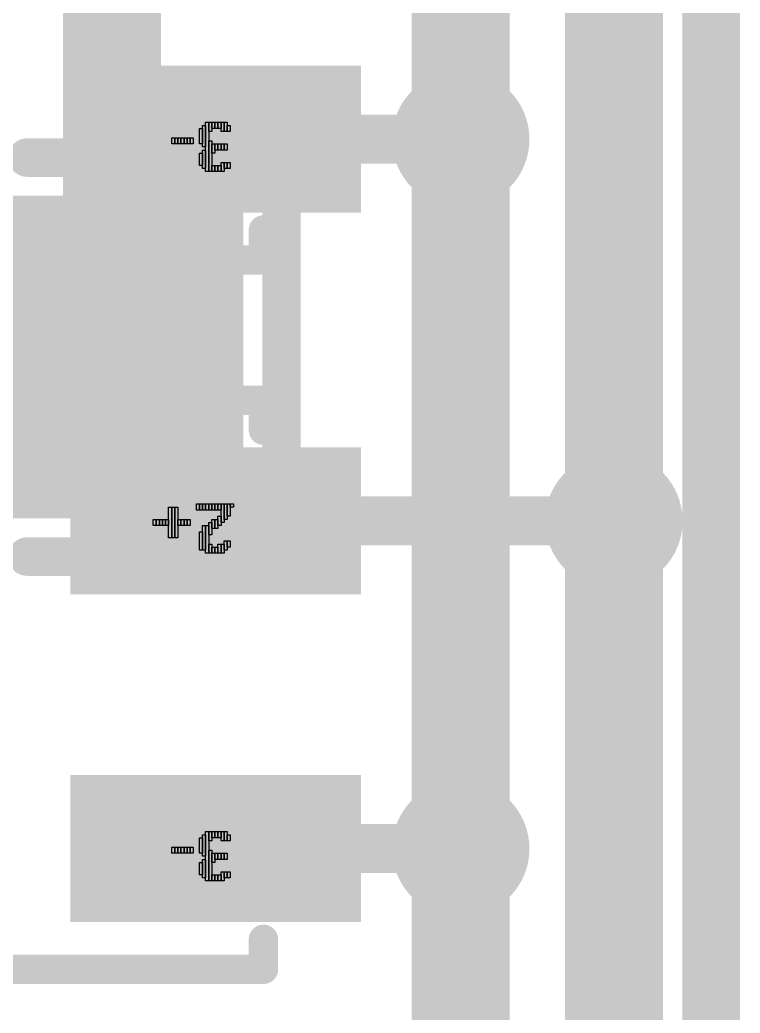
# Model space of a CAD drawing. Header units: millimetres. Extents: x 40.1 to 48.5, y 25.2 to 70.5.
# Drawn here: x 44.81 to 48.55, y 37 to 42.15 of the extents above; entities that cross this region are included whole.
import ezdxf

# ---------------------------------------------------------------- set-up
doc = ezdxf.new("R2010")
doc.units = ezdxf.units.MM
for name, color, linetype in [('BottomLayer', 5, 'Continuous'), ('BottomOverlay', 54, 'Continuous'), ('BottomPaste', 16, 'Continuous'), ('BottomSolder', 6, 'Continuous'), ('Mechanical1', 6, 'Continuous'), ('Mechanical15', 56, 'Continuous'), ('MidLayer2', 76, 'Continuous'), ('MultiLayer', 9, 'Continuous'), ('TopLayer', 1, 'Continuous'), ('TopOverlay', 2, 'Continuous'), ('TopPaste', 8, 'Continuous'), ('TopSolder', 216, 'Continuous')]:
    doc.layers.add(name, color=color, linetype=linetype)

# ---------------------------------------------------------------- blocks, each defined once
blk = doc.blocks.new('LC_0805_R_B_1')
at = {"layer": 'BottomLayer'}
for points, const_width in [([(-1.18, 0.735), (-1.18, -0.735)], 0.58), ([(-0.6, 0.735), (-0.6, -0.735)], 0.58), ([(-1.47, 0.3675), (-0.31, 0.3675)], 0.735), ([(-1.47, -0.3675), (-0.31, -0.3675)], 0.735)]:
    blk.add_lwpolyline(points, dxfattribs=dict(at, const_width=const_width))
at = {"layer": 'BottomLayer', "const_width": 0.58}
blk.add_lwpolyline([(-1.18, 0, 1), (-0.6, 0, 1)], format="xyb", close=True, dxfattribs=at)
at = {"layer": 'BottomOverlay', "const_width": 0.2}
for points in [[(-0.45, 1.035), (-1.77, 1.035)], [(-1.77, 1.035), (-1.77, -1.035)], [(-0.45, -1.035), (-1.77, -1.035)]]:
    blk.add_lwpolyline(points, dxfattribs=at)
at = {"layer": 'BottomOverlay', "const_width": 0.1}
for points in [[(-1.82, 1.035, 1), (-1.72, 1.035, 1)], [(-1.82, 1.035, 1), (-1.72, 1.035, 1)], [(-0.5, 1.035, 1), (-0.4, 1.035, 1)], [(-1.82, -1.035, 1), (-1.72, -1.035, 1)], [(-1.82, -1.035, 1), (-1.72, -1.035, 1)], [(-0.5, -1.035, 1), (-0.4, -1.035, 1)]]:
    blk.add_lwpolyline(points, format="xyb", close=True, dxfattribs=at)
at = {"layer": 'BottomPaste'}
for points, const_width in [([(-1.18, 0.735), (-1.18, -0.735)], 0.58), ([(-0.6, 0.735), (-0.6, -0.735)], 0.58), ([(-1.47, 0.3675), (-0.31, 0.3675)], 0.735), ([(-1.47, -0.3675), (-0.31, -0.3675)], 0.735)]:
    blk.add_lwpolyline(points, dxfattribs=dict(at, const_width=const_width))
at = {"layer": 'BottomPaste', "const_width": 0.58}
blk.add_lwpolyline([(-1.18, 0, 1), (-0.6, 0, 1)], format="xyb", close=True, dxfattribs=at)
at = {"layer": 'BottomSolder'}
for points, const_width in [([(-1.2308, 0.8366), (-1.2308, -0.8366)], 0.6816), ([(-0.5492, 0.8366), (-0.5492, -0.8366)], 0.6816), ([(-1.5716, 0.4183), (-0.2084, 0.4183)], 0.8366), ([(-1.5716, -0.4183), (-0.2084, -0.4183)], 0.8366)]:
    blk.add_lwpolyline(points, dxfattribs=dict(at, const_width=const_width))
at = {"layer": 'BottomSolder', "const_width": 0.6816}
blk.add_lwpolyline([(-1.2308, 0, 1), (-0.5492, 0, 1)], format="xyb", close=True, dxfattribs=at)
blk = doc.blocks.new('LED_SMD_4P_L3_2_W2_8_P1_70_TL_6')
at = {"layer": 'Mechanical15'}
for p, q in [((1.328, 0.906), (1.328, 0.938)), ((1.328, 0.938), (1.344, 0.938)), ((1.344, 0.906), (1.344, 0.938)), ((1.344, 0.938), (1.36, 0.938)), ((1.344, 0.938), (1.344, 0.906)), ((1.36, 0.906), (1.36, 0.938)), ((1.36, 0.938), (1.376, 0.938)), ((1.36, 0.938), (1.36, 0.906)), ((1.376, 0.906), (1.376, 0.938)), ((1.376, 0.938), (1.392, 0.938)), ((1.376, 0.938), (1.376, 0.906)), ((1.392, 0.906), (1.392, 0.938)), ((1.392, 0.938), (1.408, 0.938)), ((1.392, 0.938), (1.392, 0.906)), ((1.408, 0.906), (1.408, 0.938)), ((1.408, 0.938), (1.424, 0.938)), ((1.408, 0.938), (1.408, 0.906)), ((1.424, 0.906), (1.424, 0.938)), ((1.424, 0.938), (1.44, 0.938)), ((1.424, 0.938), (1.424, 0.906)), ((1.44, 0.906), (1.44, 0.938)), ((1.44, 0.938), (1.456, 0.938)), ((1.44, 0.938), (1.44, 0.906)), ((1.456, 0.842), (1.456, 0.938)), ((1.456, 0.938), (1.472, 0.938)), ((1.456, 0.938), (1.456, 0.906)), ((1.472, 0.858), (1.472, 0.938)), ((1.472, 0.938), (1.488, 0.938)), ((1.472, 0.938), (1.472, 0.842)), ((1.488, 0.874), (1.488, 0.938)), ((1.488, 0.938), (1.504, 0.938)), ((1.488, 0.938), (1.488, 0.858)), ((1.504, 0.922), (1.504, 0.938)), ((1.504, 0.938), (1.52, 0.938)), ((1.504, 0.938), (1.504, 0.874)), ((1.52, 0.938), (1.52, 0.922)), ((1.184, 0.762), (1.184, 0.922)), ((1.184, 0.922), (1.2, 0.922)), ((1.2, 0.762), (1.2, 0.922)), ((1.2, 0.922), (1.216, 0.922)), ((1.2, 0.922), (1.2, 0.762)), ((1.216, 0.762), (1.216, 0.922)), ((1.216, 0.922), (1.232, 0.922)), ((1.216, 0.922), (1.216, 0.762)), ((1.232, 0.922), (1.232, 0.762)), ((1.344, 0.906), (1.328, 0.906)), ((1.36, 0.906), (1.344, 0.906)), ((1.376, 0.906), (1.36, 0.906)), ((1.392, 0.906), (1.376, 0.906)), ((1.408, 0.906), (1.392, 0.906)), ((1.424, 0.906), (1.408, 0.906)), ((1.44, 0.906), (1.424, 0.906)), ((1.456, 0.906), (1.44, 0.906)), ((1.52, 0.922), (1.504, 0.922)), ((1.104, 0.826), (1.104, 0.858)), ((1.104, 0.858), (1.12, 0.858)), ((1.12, 0.826), (1.104, 0.826)), ((1.12, 0.826), (1.12, 0.858)), ((1.12, 0.858), (1.136, 0.858)), ((1.12, 0.858), (1.12, 0.826)), ((1.136, 0.826), (1.12, 0.826)), ((1.136, 0.826), (1.136, 0.858)), ((1.136, 0.858), (1.152, 0.858)), ((1.136, 0.858), (1.136, 0.826)), ((1.152, 0.826), (1.136, 0.826)), ((1.152, 0.826), (1.152, 0.858)), ((1.152, 0.858), (1.168, 0.858)), ((1.152, 0.858), (1.152, 0.826)), ((1.168, 0.826), (1.152, 0.826)), ((1.168, 0.826), (1.168, 0.858)), ((1.168, 0.858), (1.184, 0.858)), ((1.168, 0.858), (1.168, 0.826)), ((1.184, 0.826), (1.168, 0.826)), ((1.184, 0.858), (1.184, 0.826)), ((1.232, 0.826), (1.232, 0.858)), ((1.232, 0.858), (1.248, 0.858)), ((1.248, 0.826), (1.232, 0.826)), ((1.248, 0.826), (1.248, 0.858)), ((1.248, 0.858), (1.264, 0.858)), ((1.248, 0.858), (1.248, 0.826)), ((1.264, 0.826), (1.248, 0.826)), ((1.264, 0.826), (1.264, 0.858)), ((1.264, 0.858), (1.28, 0.858)), ((1.264, 0.858), (1.264, 0.826)), ((1.28, 0.826), (1.264, 0.826)), ((1.28, 0.826), (1.28, 0.858)), ((1.28, 0.858), (1.296, 0.858)), ((1.28, 0.858), (1.28, 0.826)), ((1.296, 0.826), (1.28, 0.826)), ((1.296, 0.858), (1.296, 0.826)), ((1.36, 0.698), (1.36, 0.826)), ((1.36, 0.826), (1.376, 0.826)), ((1.376, 0.682), (1.376, 0.826)), ((1.376, 0.826), (1.392, 0.826)), ((1.376, 0.826), (1.376, 0.698)), ((1.392, 0.778), (1.392, 0.842)), ((1.392, 0.842), (1.408, 0.842)), ((1.392, 0.826), (1.392, 0.682)), ((1.408, 0.81), (1.408, 0.858)), ((1.408, 0.858), (1.424, 0.858)), ((1.408, 0.842), (1.408, 0.778)), ((1.424, 0.81), (1.424, 0.858)), ((1.424, 0.858), (1.44, 0.858)), ((1.424, 0.858), (1.424, 0.81)), ((1.44, 0.826), (1.44, 0.874)), ((1.44, 0.874), (1.456, 0.874)), ((1.44, 0.858), (1.44, 0.81)), ((1.456, 0.826), (1.44, 0.826)), ((1.456, 0.874), (1.456, 0.826)), ((1.472, 0.842), (1.456, 0.842)), ((1.488, 0.858), (1.472, 0.858)), ((1.504, 0.874), (1.488, 0.874)), ((1.344, 0.698), (1.344, 0.794)), ((1.344, 0.794), (1.36, 0.794)), ((1.36, 0.794), (1.36, 0.698)), ((1.408, 0.778), (1.392, 0.778)), ((1.424, 0.81), (1.408, 0.81)), ((1.44, 0.81), (1.424, 0.81)), ((1.2, 0.762), (1.184, 0.762)), ((1.216, 0.762), (1.2, 0.762)), ((1.232, 0.762), (1.216, 0.762)), ((1.392, 0.682), (1.392, 0.73)), ((1.392, 0.73), (1.408, 0.73)), ((1.408, 0.73), (1.408, 0.682)), ((1.44, 0.682), (1.44, 0.73)), ((1.44, 0.73), (1.456, 0.73)), ((1.456, 0.682), (1.456, 0.73)), ((1.456, 0.73), (1.472, 0.73)), ((1.456, 0.73), (1.456, 0.682)), ((1.472, 0.698), (1.472, 0.746)), ((1.472, 0.746), (1.488, 0.746)), ((1.472, 0.73), (1.472, 0.682)), ((1.488, 0.714), (1.488, 0.746)), ((1.488, 0.746), (1.504, 0.746)), ((1.488, 0.746), (1.488, 0.698)), ((1.504, 0.746), (1.504, 0.714)), ((1.36, 0.698), (1.344, 0.698)), ((1.376, 0.698), (1.36, 0.698)), ((1.392, 0.682), (1.376, 0.682)), ((1.408, 0.682), (1.392, 0.682)), ((1.408, 0.682), (1.408, 0.714)), ((1.408, 0.714), (1.424, 0.714)), ((1.424, 0.682), (1.408, 0.682)), ((1.424, 0.682), (1.424, 0.714)), ((1.424, 0.714), (1.44, 0.714)), ((1.424, 0.714), (1.424, 0.682)), ((1.44, 0.682), (1.424, 0.682)), ((1.44, 0.714), (1.44, 0.682)), ((1.456, 0.682), (1.44, 0.682)), ((1.472, 0.682), (1.456, 0.682)), ((1.488, 0.698), (1.472, 0.698)), ((1.504, 0.714), (1.488, 0.714)), ((1.376, -1.018), (1.376, -0.762)), ((1.376, -0.762), (1.392, -0.762)), ((1.392, -0.81), (1.392, -0.762)), ((1.392, -0.762), (1.408, -0.762)), ((1.392, -0.762), (1.392, -1.018)), ((1.408, -0.794), (1.408, -0.762)), ((1.408, -0.762), (1.424, -0.762)), ((1.408, -0.762), (1.408, -0.81)), ((1.424, -0.794), (1.424, -0.762)), ((1.424, -0.762), (1.44, -0.762)), ((1.424, -0.762), (1.424, -0.794)), ((1.44, -0.794), (1.44, -0.762)), ((1.44, -0.762), (1.456, -0.762)), ((1.44, -0.762), (1.44, -0.794)), ((1.456, -0.81), (1.456, -0.762)), ((1.456, -0.762), (1.472, -0.762)), ((1.456, -0.762), (1.456, -0.794)), ((1.472, -0.81), (1.472, -0.762)), ((1.472, -0.762), (1.488, -0.762)), ((1.472, -0.762), (1.472, -0.81)), ((1.488, -0.762), (1.488, -0.81)), ((1.344, -0.874), (1.344, -0.794)), ((1.344, -0.794), (1.36, -0.794)), ((1.36, -0.89), (1.36, -0.778)), ((1.36, -0.778), (1.376, -0.778)), ((1.36, -0.794), (1.36, -0.874)), ((1.376, -0.778), (1.376, -0.89)), ((1.408, -0.81), (1.392, -0.81)), ((1.424, -0.794), (1.408, -0.794)), ((1.44, -0.794), (1.424, -0.794)), ((1.456, -0.794), (1.44, -0.794)), ((1.472, -0.81), (1.456, -0.81)), ((1.488, -0.81), (1.472, -0.81)), ((1.488, -0.81), (1.488, -0.778)), ((1.488, -0.778), (1.504, -0.778)), ((1.504, -0.81), (1.488, -0.81)), ((1.504, -0.778), (1.504, -0.81)), ((1.2, -0.874), (1.2, -0.842)), ((1.2, -0.842), (1.216, -0.842)), ((1.216, -0.874), (1.2, -0.874)), ((1.216, -0.874), (1.216, -0.842)), ((1.216, -0.842), (1.232, -0.842)), ((1.216, -0.842), (1.216, -0.874)), ((1.232, -0.874), (1.216, -0.874)), ((1.232, -0.874), (1.232, -0.842)), ((1.232, -0.842), (1.248, -0.842)), ((1.232, -0.842), (1.232, -0.874)), ((1.248, -0.874), (1.232, -0.874)), ((1.248, -0.874), (1.248, -0.842)), ((1.248, -0.842), (1.264, -0.842)), ((1.248, -0.842), (1.248, -0.874)), ((1.264, -0.874), (1.248, -0.874)), ((1.264, -0.874), (1.264, -0.842)), ((1.264, -0.842), (1.28, -0.842)), ((1.264, -0.842), (1.264, -0.874)), ((1.28, -0.874), (1.264, -0.874)), ((1.28, -0.874), (1.28, -0.842)), ((1.28, -0.842), (1.296, -0.842)), ((1.28, -0.842), (1.28, -0.874)), ((1.296, -0.874), (1.28, -0.874)), ((1.296, -0.874), (1.296, -0.842)), ((1.296, -0.842), (1.312, -0.842)), ((1.296, -0.842), (1.296, -0.874)), ((1.312, -0.874), (1.296, -0.874)), ((1.312, -0.842), (1.312, -0.874)), ((1.36, -0.874), (1.344, -0.874)), ((1.392, -1.018), (1.392, -0.858)), ((1.392, -0.858), (1.408, -0.858)), ((1.408, -0.858), (1.408, -1.018)), ((1.408, -0.922), (1.408, -0.874)), ((1.408, -0.874), (1.424, -0.874)), ((1.424, -0.906), (1.424, -0.874)), ((1.424, -0.874), (1.44, -0.874)), ((1.424, -0.874), (1.424, -0.922)), ((1.44, -0.906), (1.44, -0.874)), ((1.44, -0.874), (1.456, -0.874)), ((1.44, -0.874), (1.44, -0.906)), ((1.456, -0.906), (1.456, -0.874)), ((1.456, -0.874), (1.472, -0.874)), ((1.456, -0.874), (1.456, -0.906)), ((1.472, -0.906), (1.472, -0.874)), ((1.472, -0.874), (1.488, -0.874)), ((1.472, -0.874), (1.472, -0.906)), ((1.488, -0.874), (1.488, -0.906)), ((1.344, -0.986), (1.344, -0.922)), ((1.344, -0.922), (1.36, -0.922)), ((1.376, -0.89), (1.36, -0.89)), ((1.36, -1.002), (1.36, -0.906)), ((1.36, -0.906), (1.376, -0.906)), ((1.36, -0.922), (1.36, -0.986)), ((1.376, -0.906), (1.376, -1.002)), ((1.424, -0.922), (1.408, -0.922)), ((1.44, -0.906), (1.424, -0.906)), ((1.456, -0.906), (1.44, -0.906)), ((1.472, -0.906), (1.456, -0.906)), ((1.488, -0.906), (1.472, -0.906)), ((1.456, -1.018), (1.456, -0.97)), ((1.456, -0.97), (1.472, -0.97)), ((1.472, -1.002), (1.472, -0.97)), ((1.472, -0.97), (1.488, -0.97)), ((1.472, -0.97), (1.472, -1.018)), ((1.488, -1.002), (1.488, -0.97)), ((1.488, -0.97), (1.504, -0.97)), ((1.488, -0.97), (1.488, -1.002)), ((1.504, -0.97), (1.504, -1.002)), ((1.36, -0.986), (1.344, -0.986)), ((1.376, -1.002), (1.36, -1.002)), ((1.392, -1.018), (1.376, -1.018)), ((1.408, -1.018), (1.392, -1.018)), ((1.408, -1.018), (1.408, -0.986)), ((1.408, -0.986), (1.424, -0.986)), ((1.424, -1.018), (1.408, -1.018)), ((1.424, -1.018), (1.424, -0.986)), ((1.424, -0.986), (1.44, -0.986)), ((1.424, -0.986), (1.424, -1.018)), ((1.44, -1.018), (1.424, -1.018)), ((1.44, -1.018), (1.44, -0.986)), ((1.44, -0.986), (1.456, -0.986)), ((1.44, -0.986), (1.44, -1.018)), ((1.456, -1.018), (1.44, -1.018)), ((1.456, -0.986), (1.456, -1.018)), ((1.472, -1.018), (1.456, -1.018)), ((1.488, -1.002), (1.472, -1.002)), ((1.504, -1.002), (1.488, -1.002))]:
    blk.add_line(p, q, dxfattribs=at)
at = {"layer": 'TopLayer'}
for points, const_width in [([(1.1013, 1.13), (1.1013, 0.57)], 0.6525), ([(1.7538, 1.13), (1.7538, 0.57)], 0.6525), ([(2.08, 0.99), (0.775, 0.99)], 0.28), ([(2.08, 0.71), (0.775, 0.71)], 0.28), ([(1.1013, -0.57), (1.1013, -1.13)], 0.6525), ([(1.7538, -0.57), (1.7538, -1.13)], 0.6525), ([(2.08, -0.71), (0.775, -0.71)], 0.28), ([(2.08, -0.99), (0.775, -0.99)], 0.28)]:
    blk.add_lwpolyline(points, dxfattribs=dict(at, const_width=const_width))
at = {"layer": 'TopLayer', "const_width": 0.28}
for points in [[(1.2875, 0.85, 1), (1.5675, 0.85, 1)], [(1.2875, -0.85, 1), (1.5675, -0.85, 1)]]:
    blk.add_lwpolyline(points, format="xyb", close=True, dxfattribs=at)
at = {"layer": 'TopOverlay', "const_width": 0.1524}
for points in [[(-1.6762, 1.4762), (1.6762, 1.4762)], [(1.6762, 1.3205), (1.6762, 1.4762)], [(1.6762, -1.4762), (1.6762, -1.3205)], [(-1.6762, -1.4762), (1.6762, -1.4762)]]:
    blk.add_lwpolyline(points, dxfattribs=at)
at = {"layer": 'TopOverlay', "const_width": 0.0762}
for points in [[(1.6381, 1.4762, 1), (1.7143, 1.4762, 1)], [(1.6381, 1.4762, 1), (1.7143, 1.4762, 1)], [(1.6381, 1.3205, 1), (1.7143, 1.3205, 1)], [(1.6381, -1.3205, 1), (1.7143, -1.3205, 1)], [(1.6381, -1.4762, 1), (1.7143, -1.4762, 1)], [(1.6381, -1.4762, 1), (1.7143, -1.4762, 1)]]:
    blk.add_lwpolyline(points, format="xyb", close=True, dxfattribs=at)
at = {"layer": 'TopPaste'}
for points, const_width in [([(1.1013, 1.13), (1.1013, 0.57)], 0.6525), ([(1.7538, 1.13), (1.7538, 0.57)], 0.6525), ([(2.08, 0.99), (0.775, 0.99)], 0.28), ([(2.08, 0.71), (0.775, 0.71)], 0.28), ([(1.1013, -0.57), (1.1013, -1.13)], 0.6525), ([(1.7538, -0.57), (1.7538, -1.13)], 0.6525), ([(2.08, -0.71), (0.775, -0.71)], 0.28), ([(2.08, -0.99), (0.775, -0.99)], 0.28)]:
    blk.add_lwpolyline(points, dxfattribs=dict(at, const_width=const_width))
at = {"layer": 'TopPaste', "const_width": 0.28}
for points in [[(1.2875, 0.85, 1), (1.5675, 0.85, 1)], [(1.2875, -0.85, 1), (1.5675, -0.85, 1)]]:
    blk.add_lwpolyline(points, format="xyb", close=True, dxfattribs=at)
at = {"layer": 'TopSolder'}
for points, const_width in [([(1.0505, 1.2316), (1.0505, 0.4684)], 0.7541), ([(1.8046, 1.2316), (1.8046, 0.4684)], 0.7541), ([(2.1816, 1.0408), (0.6734, 1.0408)], 0.3816), ([(2.1816, 0.6592), (0.6734, 0.6592)], 0.3816), ([(1.0505, -0.4684), (1.0505, -1.2316)], 0.7541), ([(1.8046, -0.4684), (1.8046, -1.2316)], 0.7541), ([(2.1816, -0.6592), (0.6734, -0.6592)], 0.3816), ([(2.1816, -1.0408), (0.6734, -1.0408)], 0.3816)]:
    blk.add_lwpolyline(points, dxfattribs=dict(at, const_width=const_width))
at = {"layer": 'TopSolder', "const_width": 0.3816}
for points in [[(1.2367, 0.85, 1), (1.6183, 0.85, 1)], [(1.2367, -0.85, 1), (1.6183, -0.85, 1)]]:
    blk.add_lwpolyline(points, format="xyb", close=True, dxfattribs=at)
blk = doc.blocks.new('LED_SMD_4P_L3_2_W2_8_P1_70_TL_7')
at = {"layer": 'Mechanical15'}
for p, q in [((1.376, -1.018), (1.376, -0.762)), ((1.376, -0.762), (1.392, -0.762)), ((1.392, -0.81), (1.392, -0.762)), ((1.392, -0.762), (1.408, -0.762)), ((1.392, -0.762), (1.392, -1.018)), ((1.408, -0.794), (1.408, -0.762)), ((1.408, -0.762), (1.424, -0.762)), ((1.408, -0.762), (1.408, -0.81)), ((1.424, -0.794), (1.424, -0.762)), ((1.424, -0.762), (1.44, -0.762)), ((1.424, -0.762), (1.424, -0.794)), ((1.44, -0.794), (1.44, -0.762)), ((1.44, -0.762), (1.456, -0.762)), ((1.44, -0.762), (1.44, -0.794)), ((1.456, -0.81), (1.456, -0.762)), ((1.456, -0.762), (1.472, -0.762)), ((1.456, -0.762), (1.456, -0.794)), ((1.472, -0.81), (1.472, -0.762)), ((1.472, -0.762), (1.488, -0.762)), ((1.472, -0.762), (1.472, -0.81)), ((1.488, -0.762), (1.488, -0.81)), ((1.344, -0.874), (1.344, -0.794)), ((1.344, -0.794), (1.36, -0.794)), ((1.36, -0.89), (1.36, -0.778)), ((1.36, -0.778), (1.376, -0.778)), ((1.36, -0.794), (1.36, -0.874)), ((1.376, -0.778), (1.376, -0.89)), ((1.408, -0.81), (1.392, -0.81)), ((1.424, -0.794), (1.408, -0.794)), ((1.44, -0.794), (1.424, -0.794)), ((1.456, -0.794), (1.44, -0.794)), ((1.472, -0.81), (1.456, -0.81)), ((1.488, -0.81), (1.472, -0.81)), ((1.488, -0.81), (1.488, -0.778)), ((1.488, -0.778), (1.504, -0.778)), ((1.504, -0.81), (1.488, -0.81)), ((1.504, -0.778), (1.504, -0.81)), ((1.2, -0.874), (1.2, -0.842)), ((1.2, -0.842), (1.216, -0.842)), ((1.216, -0.874), (1.2, -0.874)), ((1.216, -0.874), (1.216, -0.842)), ((1.216, -0.842), (1.232, -0.842)), ((1.216, -0.842), (1.216, -0.874)), ((1.232, -0.874), (1.216, -0.874)), ((1.232, -0.874), (1.232, -0.842)), ((1.232, -0.842), (1.248, -0.842)), ((1.232, -0.842), (1.232, -0.874)), ((1.248, -0.874), (1.232, -0.874)), ((1.248, -0.874), (1.248, -0.842)), ((1.248, -0.842), (1.264, -0.842)), ((1.248, -0.842), (1.248, -0.874)), ((1.264, -0.874), (1.248, -0.874)), ((1.264, -0.874), (1.264, -0.842)), ((1.264, -0.842), (1.28, -0.842)), ((1.264, -0.842), (1.264, -0.874)), ((1.28, -0.874), (1.264, -0.874)), ((1.28, -0.874), (1.28, -0.842)), ((1.28, -0.842), (1.296, -0.842)), ((1.28, -0.842), (1.28, -0.874)), ((1.296, -0.874), (1.28, -0.874)), ((1.296, -0.874), (1.296, -0.842)), ((1.296, -0.842), (1.312, -0.842)), ((1.296, -0.842), (1.296, -0.874)), ((1.312, -0.874), (1.296, -0.874)), ((1.312, -0.842), (1.312, -0.874)), ((1.36, -0.874), (1.344, -0.874)), ((1.392, -1.018), (1.392, -0.858)), ((1.392, -0.858), (1.408, -0.858)), ((1.408, -0.858), (1.408, -1.018)), ((1.408, -0.922), (1.408, -0.874)), ((1.408, -0.874), (1.424, -0.874)), ((1.424, -0.906), (1.424, -0.874)), ((1.424, -0.874), (1.44, -0.874)), ((1.424, -0.874), (1.424, -0.922)), ((1.44, -0.906), (1.44, -0.874)), ((1.44, -0.874), (1.456, -0.874)), ((1.44, -0.874), (1.44, -0.906)), ((1.456, -0.906), (1.456, -0.874)), ((1.456, -0.874), (1.472, -0.874)), ((1.456, -0.874), (1.456, -0.906)), ((1.472, -0.906), (1.472, -0.874)), ((1.472, -0.874), (1.488, -0.874)), ((1.472, -0.874), (1.472, -0.906)), ((1.488, -0.874), (1.488, -0.906)), ((1.344, -0.986), (1.344, -0.922)), ((1.344, -0.922), (1.36, -0.922)), ((1.376, -0.89), (1.36, -0.89)), ((1.36, -1.002), (1.36, -0.906)), ((1.36, -0.906), (1.376, -0.906)), ((1.36, -0.922), (1.36, -0.986)), ((1.376, -0.906), (1.376, -1.002)), ((1.424, -0.922), (1.408, -0.922)), ((1.44, -0.906), (1.424, -0.906)), ((1.456, -0.906), (1.44, -0.906)), ((1.472, -0.906), (1.456, -0.906)), ((1.488, -0.906), (1.472, -0.906)), ((1.456, -1.018), (1.456, -0.97)), ((1.456, -0.97), (1.472, -0.97)), ((1.472, -1.002), (1.472, -0.97)), ((1.472, -0.97), (1.488, -0.97)), ((1.472, -0.97), (1.472, -1.018)), ((1.488, -1.002), (1.488, -0.97)), ((1.488, -0.97), (1.504, -0.97)), ((1.488, -0.97), (1.488, -1.002)), ((1.504, -0.97), (1.504, -1.002)), ((1.36, -0.986), (1.344, -0.986)), ((1.376, -1.002), (1.36, -1.002)), ((1.392, -1.018), (1.376, -1.018)), ((1.408, -1.018), (1.392, -1.018)), ((1.408, -1.018), (1.408, -0.986)), ((1.408, -0.986), (1.424, -0.986)), ((1.424, -1.018), (1.408, -1.018)), ((1.424, -1.018), (1.424, -0.986)), ((1.424, -0.986), (1.44, -0.986)), ((1.424, -0.986), (1.424, -1.018)), ((1.44, -1.018), (1.424, -1.018)), ((1.44, -1.018), (1.44, -0.986)), ((1.44, -0.986), (1.456, -0.986)), ((1.44, -0.986), (1.44, -1.018)), ((1.456, -1.018), (1.44, -1.018)), ((1.456, -0.986), (1.456, -1.018)), ((1.472, -1.018), (1.456, -1.018)), ((1.488, -1.002), (1.472, -1.002)), ((1.504, -1.002), (1.488, -1.002))]:
    blk.add_line(p, q, dxfattribs=at)
at = {"layer": 'TopLayer'}
for points, const_width in [([(1.1013, -0.57), (1.1013, -1.13)], 0.6525), ([(1.7538, -0.57), (1.7538, -1.13)], 0.6525), ([(2.08, -0.71), (0.775, -0.71)], 0.28), ([(2.08, -0.99), (0.775, -0.99)], 0.28)]:
    blk.add_lwpolyline(points, dxfattribs=dict(at, const_width=const_width))
at = {"layer": 'TopLayer', "const_width": 0.28}
blk.add_lwpolyline([(1.2875, -0.85, 1), (1.5675, -0.85, 1)], format="xyb", close=True, dxfattribs=at)
at = {"layer": 'TopOverlay', "const_width": 0.1524}
for points in [[(1.6762, -1.4762), (1.6762, -1.3205)], [(-1.6762, -1.4762), (1.6762, -1.4762)]]:
    blk.add_lwpolyline(points, dxfattribs=at)
at = {"layer": 'TopOverlay', "const_width": 0.0762}
for points in [[(1.6381, -1.3205, 1), (1.7143, -1.3205, 1)], [(1.6381, -1.4762, 1), (1.7143, -1.4762, 1)], [(1.6381, -1.4762, 1), (1.7143, -1.4762, 1)]]:
    blk.add_lwpolyline(points, format="xyb", close=True, dxfattribs=at)
at = {"layer": 'TopPaste'}
for points, const_width in [([(1.1013, -0.57), (1.1013, -1.13)], 0.6525), ([(1.7538, -0.57), (1.7538, -1.13)], 0.6525), ([(2.08, -0.71), (0.775, -0.71)], 0.28), ([(2.08, -0.99), (0.775, -0.99)], 0.28)]:
    blk.add_lwpolyline(points, dxfattribs=dict(at, const_width=const_width))
at = {"layer": 'TopPaste', "const_width": 0.28}
blk.add_lwpolyline([(1.2875, -0.85, 1), (1.5675, -0.85, 1)], format="xyb", close=True, dxfattribs=at)
at = {"layer": 'TopSolder'}
for points, const_width in [([(1.0505, -0.4684), (1.0505, -1.2316)], 0.7541), ([(1.8046, -0.4684), (1.8046, -1.2316)], 0.7541), ([(2.1816, -0.6592), (0.6734, -0.6592)], 0.3816), ([(2.1816, -1.0408), (0.6734, -1.0408)], 0.3816)]:
    blk.add_lwpolyline(points, dxfattribs=dict(at, const_width=const_width))
at = {"layer": 'TopSolder', "const_width": 0.3816}
blk.add_lwpolyline([(1.2367, -0.85, 1), (1.6183, -0.85, 1)], format="xyb", close=True, dxfattribs=at)

msp = doc.modelspace()

# ---------------------------------------------------------------- linework, layer by layer
at = {"layer": 'BottomLayer', "const_width": 0.508}
for points in [[(47.1, 41.53), (47.1, 45.21)], [(45.29, 40.4), (45.29, 43.8284)], [(47.895, 39.55), (47.895, 43.23)], [(47.1, 37.85), (47.1, 41.53)], [(47.895, 32.55), (47.895, 39.55)], [(47.1, 30.85), (47.1, 37.85)]]:
    msp.add_lwpolyline(points, dxfattribs=at)
at = {"layer": 'BottomLayer'}
for points, const_width in [([(46.8963, 41.53, 1), (47.3037, 41.53, 1)], 0.1026), ([(46.973, 41.53, 1), (47.227, 41.53, 1)], 0.254), ([(46.973, 41.53, 1), (47.227, 41.53, 1)], 0.254), ([(45.163, 40.4, 1), (45.417, 40.4, 1)], 0.254), ([(47.6913, 39.55, 1), (48.0987, 39.55, 1)], 0.1026), ([(47.768, 39.55, 1), (48.022, 39.55, 1)], 0.254), ([(47.768, 39.55, 1), (48.022, 39.55, 1)], 0.254), ([(46.8963, 37.85, 1), (47.3037, 37.85, 1)], 0.1026), ([(46.973, 37.85, 1), (47.227, 37.85, 1)], 0.254), ([(46.973, 37.85, 1), (47.227, 37.85, 1)], 0.254)]:
    msp.add_lwpolyline(points, format="xyb", close=True, dxfattribs=dict(at, const_width=const_width))
at = {"layer": 'BottomSolder', "const_width": 0.2042}
for points in [[(46.8455, 41.53, 1), (47.3545, 41.53, 1)], [(47.6405, 39.55, 1), (48.1495, 39.55, 1)], [(46.8455, 37.85, 1), (47.3545, 37.85, 1)]]:
    msp.add_lwpolyline(points, format="xyb", close=True, dxfattribs=at)
at = {"layer": 'Mechanical1', "const_width": 0.3}
msp.add_lwpolyline([(48.4, 26.4), (48.4, 69.4)], dxfattribs=at)
at = {"layer": 'MidLayer2', "const_width": 0.1026}
for points in [[(46.8963, 41.53, 1), (47.3037, 41.53, 1)], [(47.6913, 39.55, 1), (48.0987, 39.55, 1)], [(46.8963, 37.85, 1), (47.3037, 37.85, 1)]]:
    msp.add_lwpolyline(points, format="xyb", close=True, dxfattribs=at)
at = {"layer": 'MultiLayer', "const_width": 0.1026}
for points in [[(46.8963, 41.53, 1), (47.3037, 41.53, 1)], [(47.6913, 39.55, 1), (48.0987, 39.55, 1)], [(46.8963, 37.85, 1), (47.3037, 37.85, 1)]]:
    msp.add_lwpolyline(points, format="xyb", close=True, dxfattribs=at)
at = {"layer": 'TopLayer'}
for points, const_width in [([(46.8963, 41.53, 1), (47.3037, 41.53, 1)], 0.1026), ([(45.764, 41.53, 1), (45.891, 41.53, 1)], 0.127), ([(47.0365, 41.53, 1), (47.1635, 41.53, 1)], 0.127), ([(47.6913, 39.55, 1), (48.0987, 39.55, 1)], 0.1026), ([(45.764, 39.55, 1), (45.891, 39.55, 1)], 0.127), ([(47.8315, 39.55, 1), (47.9585, 39.55, 1)], 0.127), ([(46.8963, 37.85, 1), (47.3037, 37.85, 1)], 0.1026), ([(45.764, 37.85, 1), (45.891, 37.85, 1)], 0.127), ([(47.0365, 37.85, 1), (47.1635, 37.85, 1)], 0.127)]:
    msp.add_lwpolyline(points, format="xyb", close=True, dxfattribs=dict(at, const_width=const_width))
at = {"layer": 'TopLayer', "const_width": 0.254}
for points in [[(45.8275, 41.53), (47.1, 41.53)], [(45.8275, 39.55), (47.895, 39.55)], [(45.8275, 37.85), (47.1, 37.85)]]:
    msp.add_lwpolyline(points, dxfattribs=at)
at = {"layer": 'TopSolder', "const_width": 0.2042}
for points in [[(46.8455, 41.53, 1), (47.3545, 41.53, 1)], [(47.6405, 39.55, 1), (48.1495, 39.55, 1)], [(46.8455, 37.85, 1), (47.3545, 37.85, 1)]]:
    msp.add_lwpolyline(points, format="xyb", close=True, dxfattribs=at)

# ---------------------------------------------------------------- block references
for name, p, rotation in [('LED_SMD_4P_L3_2_W2_8_P1_70_TL_7', (44.4, 42.38), 360), ('LC_0805_R_B_1', (44.4, 40.4), 180), ('LED_SMD_4P_L3_2_W2_8_P1_70_TL_6', (44.4, 38.7), 360)]:
    msp.add_blockref(name, p, dxfattribs=dict(rotation=rotation))

doc.saveas('drawing.dxf')
